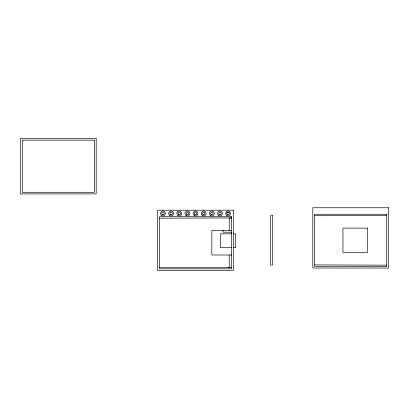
<?xml version="1.0" encoding="UTF-8"?>
<svg xmlns="http://www.w3.org/2000/svg" width="409" height="409" viewBox="0 0 409 409"><rect width="100%" height="100%" fill="white"/><g stroke="black" fill="none" stroke-linecap="round" stroke-linejoin="round"><path stroke-width="0.61" d="M229.214 254.991L229.214 267.583L228.427 267.588L231.714 267.588M314.644 215.742L386.72 215.517M159.505 218.186L231.576 217.961M226.581 212.644L229.04 212.644M231.719 217.982L229.214 217.982L229.214 230.558M231.719 230.558L211.831 230.558L211.831 254.991L231.719 254.991M231.934 232.189L223.028 232.189L223.028 230.359M231.729 233.82L220.584 233.82L220.584 247.66L231.729 247.66M233.442 233.82L235.65 233.82L235.65 247.66L233.442 247.66M314.644 264.92L386.72 265.15M159.505 267.363L229.214 267.583M96.187 138.533L20.45 138.533L20.45 193.912L96.187 193.912L96.187 138.533M94.356 140.164L22.28 140.164L22.28 192.286L94.356 192.286L94.356 140.164M388.55 207.757L312.813 207.757L312.813 268.023L388.55 268.023L388.55 207.757M233.411 210.2L157.675 210.2L157.675 270.467L233.411 270.467L233.411 210.2M386.72 214.275L314.644 214.275L314.644 266.392L386.72 266.392L386.72 214.275M272.501 215.538L270.666 215.538L270.666 265.124L272.501 265.124L272.501 215.538M231.576 216.714L159.505 216.714L159.505 268.836L231.576 268.836L231.576 216.714M367.374 228.115L342.946 228.115L342.946 252.547L367.374 252.547L367.374 228.115M162.24 214.49A1.263 1.263 0 0 0 164.224 213.57A1.263 1.263 0 0 0 162.434 212.312A1.263 1.263 0 0 0 162.24 214.49M161.744 215.574A2.444 2.444 0 0 0 165.41 213.457A2.444 2.444 0 0 0 161.744 211.341A2.444 2.444 0 0 0 161.744 215.574M170.481 214.551A1.263 1.263 0 0 0 172.373 213.457A1.263 1.263 0 0 0 170.481 212.363A1.263 1.263 0 0 0 170.481 214.551M169.888 215.574A2.444 2.444 0 0 0 173.554 213.457A2.444 2.444 0 0 0 169.888 211.341A2.444 2.444 0 0 0 169.888 215.574M178.621 214.551A1.263 1.263 0 0 0 180.517 213.457A1.263 1.263 0 0 0 178.621 212.363A1.263 1.263 0 0 0 178.621 214.551M178.033 215.574A2.444 2.444 0 0 0 181.698 213.457A2.444 2.444 0 0 0 178.033 211.341A2.444 2.444 0 0 0 178.033 215.574M186.765 214.551A1.263 1.263 0 0 0 188.661 213.457A1.263 1.263 0 0 0 186.765 212.363A1.263 1.263 0 0 0 186.765 214.551M186.177 215.574A2.444 2.444 0 0 0 189.842 213.457A2.444 2.444 0 0 0 186.177 211.341A2.444 2.444 0 0 0 186.177 215.574M194.909 214.551A1.263 1.263 0 0 0 196.806 213.457A1.263 1.263 0 0 0 194.909 212.363A1.263 1.263 0 0 0 194.909 214.551M194.321 215.574A2.444 2.444 0 0 0 197.987 213.457A2.444 2.444 0 0 0 194.321 211.341A2.444 2.444 0 0 0 194.321 215.574M203.053 214.551A1.263 1.263 0 0 0 204.95 213.457A1.263 1.263 0 0 0 203.053 212.363A1.263 1.263 0 0 0 203.053 214.551M202.465 215.574A2.444 2.444 0 0 0 206.131 213.457A2.444 2.444 0 0 0 202.465 211.341A2.444 2.444 0 0 0 202.465 215.574M211.197 214.551A1.263 1.263 0 0 0 213.094 213.457A1.263 1.263 0 0 0 211.197 212.363A1.263 1.263 0 0 0 211.197 214.551M210.609 215.574A2.444 2.444 0 0 0 214.275 213.457A2.444 2.444 0 0 0 210.609 211.341A2.444 2.444 0 0 0 210.609 215.574M219.342 214.551A1.263 1.263 0 0 0 221.233 213.457A1.263 1.263 0 0 0 219.342 212.363A1.263 1.263 0 0 0 219.342 214.551M218.754 215.574A2.444 2.444 0 0 0 222.414 213.457A2.444 2.444 0 0 0 218.754 211.341A2.444 2.444 0 0 0 218.754 215.574M227.486 214.551A1.263 1.263 0 0 0 229.377 213.457A1.263 1.263 0 0 0 227.486 212.363A1.263 1.263 0 0 0 227.486 214.551M226.898 215.574A2.444 2.444 0 0 0 230.558 213.457A2.444 2.444 0 0 0 226.898 211.341A2.444 2.444 0 0 0 226.898 215.574"/></g></svg>
